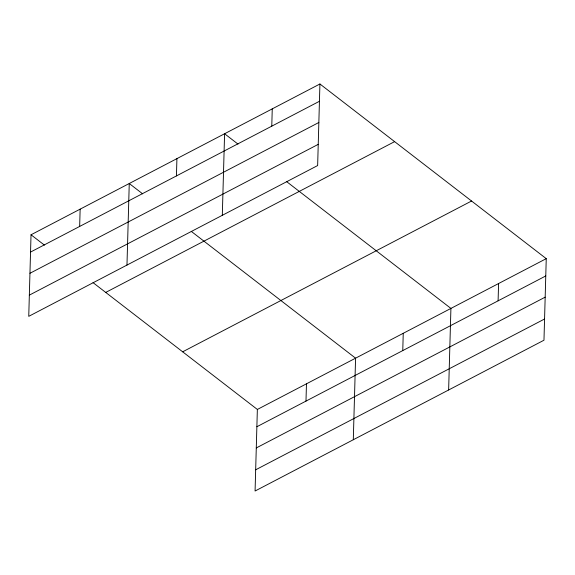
<?xml version="1.0" encoding="UTF-8"?>
<svg xmlns="http://www.w3.org/2000/svg" width="575" height="575" viewBox="0 0 575 575"><rect width="100%" height="100%" fill="white"/><g stroke="black" fill="none" stroke-linecap="round" stroke-linejoin="round"><path stroke-width="0.86" d="M31.028 234.78L28.75 316.343L317.644 165.55L319.923 83.986L31.028 234.78L44.419 245.108M79.659 226.435L80.141 209.149M126.974 265.075L129.253 183.511L142.643 193.84M176.439 175.921L176.92 158.628M222.309 215.316L224.588 133.752L237.978 144.081M93.035 282.634L257.356 409.45L255.077 491.014L543.972 340.22L546.25 258.657L319.923 83.986M271.774 126.162L272.255 108.869M305.986 401.106L306.468 383.812M353.302 439.738L355.58 358.175L191.259 231.366M402.766 350.592L403.247 333.299M448.637 389.979L450.915 308.416L286.594 181.599M498.101 300.826L498.582 283.54M30.547 252.073L319.441 101.279M29.95 273.283L318.852 122.489M29.339 295.133L318.241 144.347M105.714 292.423L394.615 141.63M182.663 351.807L471.565 201.013M257.356 409.45L546.25 258.657M256.867 426.736L545.768 275.95M256.277 447.947L545.172 297.16M255.667 469.804L544.561 319.01"/></g></svg>
